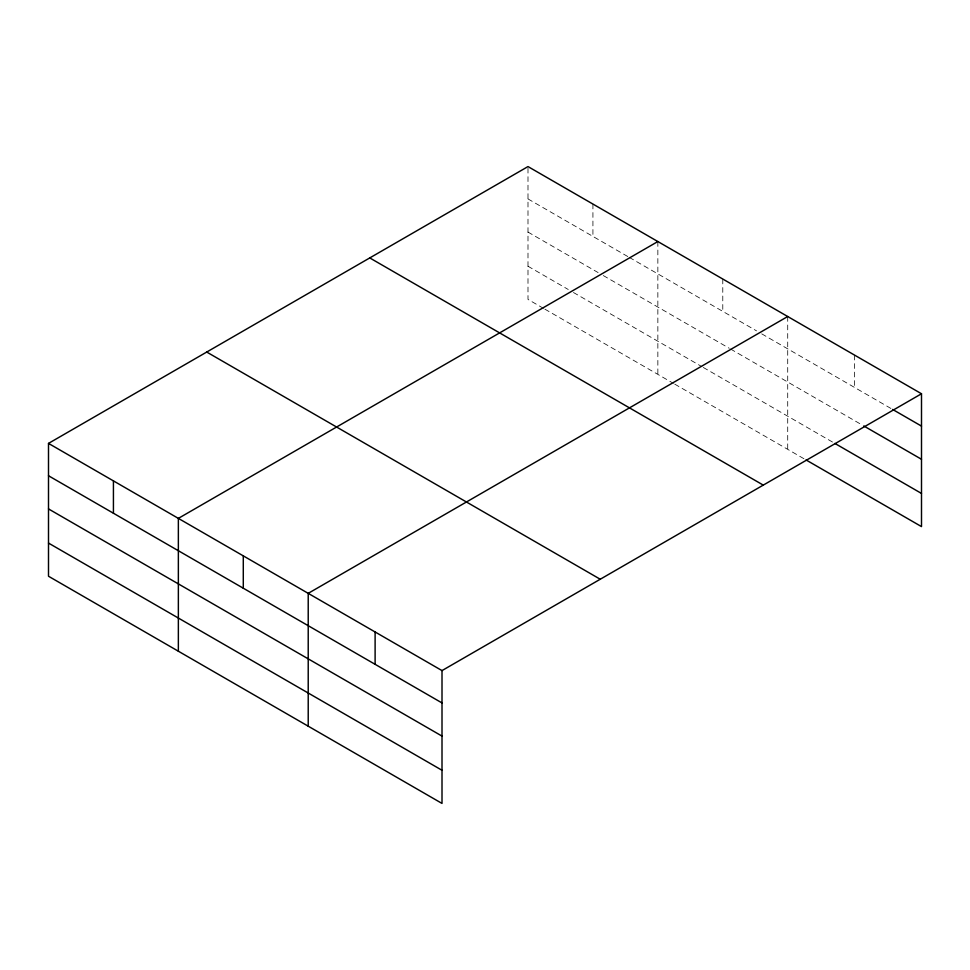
<?xml version="1.0" encoding="UTF-8"?>
<svg xmlns="http://www.w3.org/2000/svg" width="970" height="970" viewBox="0 0 970 970"><rect width="100%" height="100%" fill="white"/><g stroke="black" fill="none" stroke-linecap="round" stroke-linejoin="round"><path stroke-width="0.73" stroke-dasharray="4.85 3.64" d="M543.576 308.399L527.995 299.403L527.995 166.573M527.995 198.923L627.978 256.65M629.275 257.389L756.539 330.867M761.741 333.862L891.333 408.685M527.995 232.085L598.114 272.57M603.304 275.565L729.27 348.291M730.568 349.03L862.476 425.187M527.995 266.241L568.25 289.484M573.44 292.491L702.001 366.708M703.298 367.46L833.618 442.696M544.873 309.151L673.435 383.38M674.732 384.132L804.76 459.198M854.606 355.141L854.606 387.479M787.713 316.511L787.713 449.353M722.783 279.033L722.783 311.37M657.854 241.542L657.854 374.384M592.925 204.052L592.925 236.401"/><path stroke-width="1.45" d="M48.5 443.399L442.005 670.597L442.005 803.427L48.5 576.241L48.5 443.399L527.995 166.573L921.5 393.759L921.5 526.601L806.07 459.95M657.854 241.542L178.359 518.38L178.359 651.21M787.713 316.511L308.217 593.349L308.217 726.19M442.005 670.597L921.5 393.759M892.643 409.449L921.5 426.109M863.785 425.951L921.5 459.271M834.928 443.448L921.5 493.439M369.764 257.923L763.269 485.109M206.731 352.049L600.236 579.236M48.5 475.749L442.005 702.935M48.5 508.911L442.005 736.097M48.5 543.079L442.005 770.265M375.111 631.967L375.111 664.317M243.288 555.858L243.288 588.208M113.429 480.89L113.429 513.239"/></g></svg>
